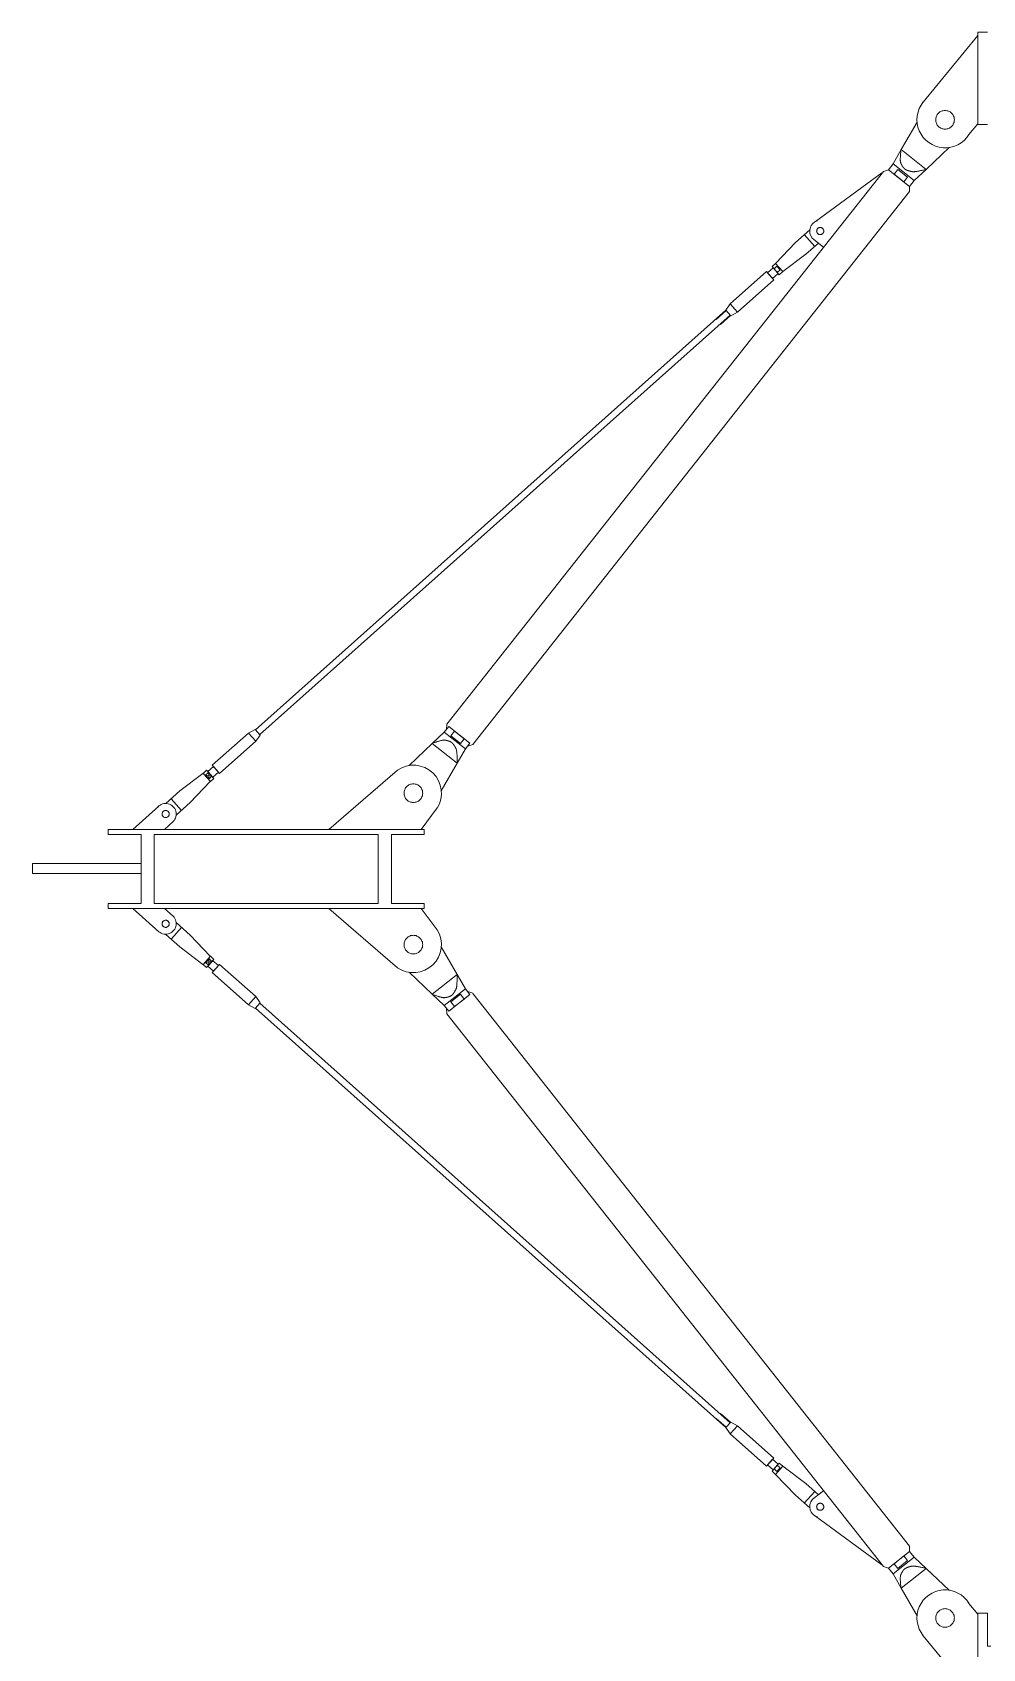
# Model space of a CAD drawing. Header units: inches. Extents: x -3410 to 5259, y -1080 to 3208.
# Drawn here: x -2188.6 to -2116.5, y 3065.6 to 3188.2 of the extents above; entities that cross this region are included whole.
import ezdxf

# ---------------------------------------------------------------- set-up
doc = ezdxf.new("R2010")
doc.units = ezdxf.units.IN
doc.header["$LTSCALE"] = 48
doc.header["$MEASUREMENT"] = 0
doc.layers.add('Venue-Walls and Doors', color=7, linetype='Continuous', lineweight=5)

msp = doc.modelspace()

# ---------------------------------------------------------------- linework, layer by layer
at = {"layer": 'Venue-Walls and Doors', "linetype": 'Continuous'}
for p, q in [((-2116.83, 3188), (-2120.96, 3182.95)), ((-2116.83, 3181.25), (-2116.83, 3188.25)), ((-2121.43, 3181.43), (-2122.64, 3179.34)), ((-2116.83, 3181.31), (-2117.5, 3180.5)), ((-2122.64, 3179.34), (-2123.26, 3178.26)), ((-2120.75, 3177.84), (-2122.65, 3179.35)), ((-2118.99, 3179.51), (-2120.75, 3177.84)), ((-2157.12, 3135.74), (-2123.99, 3177.69)), ((-2123.61, 3177.82), (-2123.99, 3177.69)), ((-2123.26, 3178.26), (-2123.6, 3177.82)), ((-2123.6, 3177.82), (-2122, 3176.55)), ((-2121.66, 3176.99), (-2123.26, 3178.26)), ((-2122.89, 3177.84), (-2123.17, 3177.48)), ((-2122.15, 3177.26), (-2122.89, 3177.84)), ((-2120.75, 3177.84), (-2121.66, 3176.99)), ((-2124.1, 3177.58), (-2129.13, 3173.89)), ((-2123.17, 3177.48), (-2122.43, 3176.9)), ((-2122.43, 3176.9), (-2122.15, 3177.26)), ((-2122, 3176.55), (-2122.02, 3176.15)), ((-2122, 3176.55), (-2121.66, 3176.99)), ((-2155.15, 3134.19), (-2122.02, 3176.16)), ((-2130.66, 3172.29), (-2129.58, 3173.25)), ((-2129.99, 3172.89), (-2129.19, 3172)), ((-2132.17, 3170.7), (-2130.66, 3172.29)), ((-2129.87, 3171.4), (-2128.91, 3172.25)), ((-2128.53, 3171.95), (-2129.39, 3172.63)), ((-2132.78, 3169.98), (-2132.36, 3170.36)), ((-2132.44, 3170.46), (-2132.17, 3170.7)), ((-2131.89, 3169.84), (-2132.44, 3170.46)), ((-2132.36, 3170.36), (-2131.98, 3169.94)), ((-2132.29, 3170.29), (-2132.07, 3170.49)), ((-2132.04, 3170.01), (-2132.29, 3170.29)), ((-2132.17, 3170.7), (-2131.62, 3170.08)), ((-2132.07, 3170.49), (-2131.82, 3170.21)), ((-2131.62, 3170.08), (-2129.87, 3171.4)), ((-2135.62, 3167.63), (-2132.87, 3170.08)), ((-2132.31, 3169.46), (-2135.06, 3167.01)), ((-2132.87, 3170.08), (-2132.31, 3169.46)), ((-2132.4, 3169.56), (-2132.78, 3169.98)), ((-2131.98, 3169.94), (-2132.4, 3169.56)), ((-2131.82, 3170.21), (-2132.04, 3170.01)), ((-2131.62, 3170.08), (-2131.89, 3169.84)), ((-2135.95, 3167.15), (-2171.64, 3135.31)), ((-2171.31, 3134.94), (-2135.62, 3166.78)), ((-2136.68, 3166.46), (-2135.93, 3167.13)), ((-2135.6, 3166.75), (-2136.35, 3166.08)), ((-2135.95, 3167.15), (-2135.62, 3167.63)), ((-2135.95, 3167.15), (-2135.58, 3166.73)), ((-2135.06, 3167.01), (-2135.62, 3167.63)), ((-2135.58, 3166.73), (-2135.06, 3167.01)), ((-2172.18, 3135.06), (-2174.93, 3132.61)), ((-2171.67, 3135.34), (-2172.18, 3135.06)), ((-2171.63, 3134.44), (-2172.18, 3135.06)), ((-2171.67, 3135.34), (-2171.29, 3134.91)), ((-2171.29, 3134.91), (-2171.63, 3134.44)), ((-2158.23, 3134.26), (-2157.32, 3135.12)), ((-2157.32, 3135.12), (-2156.98, 3135.55)), ((-2155.71, 3133.85), (-2157.32, 3135.12)), ((-2157.15, 3135.34), (-2157.12, 3135.74)), ((-2156.98, 3135.55), (-2155.37, 3134.28)), ((-2156.83, 3134.85), (-2156.55, 3135.21)), ((-2156.09, 3134.26), (-2156.83, 3134.85)), ((-2156.55, 3135.21), (-2155.81, 3134.62)), ((-2174.38, 3131.99), (-2171.63, 3134.44)), ((-2159.99, 3132.6), (-2158.23, 3134.26)), ((-2156.34, 3132.76), (-2158.24, 3134.27)), ((-2156.34, 3132.76), (-2155.71, 3133.85)), ((-2155.81, 3134.62), (-2156.09, 3134.26)), ((-2155.37, 3134.28), (-2155.71, 3133.85)), ((-2155.54, 3134.07), (-2155.16, 3134.18)), ((-2175.36, 3132.23), (-2175.62, 3131.99)), ((-2174.8, 3131.61), (-2175.36, 3132.23)), ((-2174.84, 3132.51), (-2175.27, 3132.13)), ((-2174.93, 3132.61), (-2174.38, 3131.99)), ((-2174.46, 3132.09), (-2174.84, 3132.51)), ((-2166.08, 3127.75), (-2160.86, 3132.25)), ((-2157.54, 3130.67), (-2156.34, 3132.76)), ((-2175.63, 3131.99), (-2177.38, 3130.67)), ((-2175.08, 3131.37), (-2176.59, 3129.78)), ((-2175.62, 3131.99), (-2175.07, 3131.37)), ((-2175.21, 3132.06), (-2175.43, 3131.87)), ((-2175.43, 3131.87), (-2174.95, 3131.78)), ((-2175.43, 3131.87), (-2175.17, 3131.58)), ((-2175.27, 3132.13), (-2174.89, 3131.71)), ((-2175.21, 3132.06), (-2175.17, 3131.58)), ((-2174.95, 3131.78), (-2175.21, 3132.06)), ((-2175.17, 3131.58), (-2174.95, 3131.78)), ((-2175.07, 3131.37), (-2174.8, 3131.61)), ((-2174.89, 3131.71), (-2174.46, 3132.09)), ((-2177.38, 3130.67), (-2178.46, 3129.71)), ((-2178.05, 3130.07), (-2177.26, 3129.18)), ((-2176.59, 3129.78), (-2177.66, 3128.83)), ((-2180.96, 3127.75), (-2178.98, 3129.52)), ((-2159.08, 3127.75), (-2157.86, 3129.37)), ((-2178.56, 3127.75), (-2177.89, 3128.34)), ((-2180.96, 3121.75), (-2178.98, 3119.98)), ((-2178.56, 3121.75), (-2177.89, 3121.15)), ((-2166.08, 3121.75), (-2160.86, 3117.25)), ((-2159.08, 3121.75), (-2157.86, 3120.12)), ((-2178.05, 3119.42), (-2177.26, 3120.31)), ((-2176.59, 3119.71), (-2177.66, 3120.67)), ((-2177.38, 3118.82), (-2178.46, 3119.78)), ((-2175.63, 3117.5), (-2177.38, 3118.82)), ((-2175.08, 3118.13), (-2176.59, 3119.71)), ((-2157.54, 3118.83), (-2156.34, 3116.73)), ((-2175.62, 3117.5), (-2175.07, 3118.12)), ((-2175.36, 3117.26), (-2175.62, 3117.5)), ((-2175.43, 3117.63), (-2175.17, 3117.91)), ((-2175.43, 3117.63), (-2174.95, 3117.72)), ((-2175.21, 3117.43), (-2175.43, 3117.63)), ((-2174.8, 3117.88), (-2175.36, 3117.26)), ((-2175.27, 3117.36), (-2174.89, 3117.78)), ((-2175.21, 3117.43), (-2175.17, 3117.91)), ((-2174.95, 3117.72), (-2175.21, 3117.43)), ((-2175.17, 3117.91), (-2174.95, 3117.72)), ((-2175.07, 3118.12), (-2174.8, 3117.88)), ((-2174.93, 3116.88), (-2174.38, 3117.5)), ((-2174.89, 3117.78), (-2174.46, 3117.41)), ((-2174.38, 3117.5), (-2171.63, 3115.06)), ((-2174.84, 3116.98), (-2175.27, 3117.36)), ((-2172.18, 3114.43), (-2174.93, 3116.88)), ((-2174.46, 3117.41), (-2174.84, 3116.98)), ((-2159.99, 3116.9), (-2158.23, 3115.24)), ((-2156.34, 3116.73), (-2158.24, 3115.23)), ((-2156.34, 3116.73), (-2155.71, 3115.65)), ((-2171.63, 3115.06), (-2172.18, 3114.43)), ((-2171.29, 3114.58), (-2171.63, 3115.06)), ((-2158.23, 3115.24), (-2157.32, 3114.38)), ((-2155.71, 3115.65), (-2157.32, 3114.38)), ((-2156.98, 3113.94), (-2155.37, 3115.21)), ((-2156.09, 3115.23), (-2156.83, 3114.65)), ((-2155.81, 3114.87), (-2156.09, 3115.23)), ((-2155.37, 3115.21), (-2155.71, 3115.65)), ((-2155.54, 3115.43), (-2155.16, 3115.31)), ((-2155.15, 3115.3), (-2122.02, 3073.34)), ((-2171.67, 3114.15), (-2172.18, 3114.43)), ((-2171.67, 3114.15), (-2171.29, 3114.58)), ((-2135.95, 3082.34), (-2171.64, 3114.18)), ((-2171.31, 3114.55), (-2135.62, 3082.71)), ((-2157.32, 3114.38), (-2156.98, 3113.94)), ((-2157.15, 3114.15), (-2157.12, 3113.75)), ((-2156.83, 3114.65), (-2156.55, 3114.29)), ((-2156.55, 3114.29), (-2155.81, 3114.87)), ((-2157.12, 3113.75), (-2123.99, 3071.8)), ((-2135.6, 3082.74), (-2136.35, 3083.41)), ((-2136.68, 3083.04), (-2135.93, 3082.37)), ((-2135.95, 3082.34), (-2135.58, 3082.76)), ((-2135.95, 3082.34), (-2135.62, 3081.86)), ((-2135.06, 3082.48), (-2135.62, 3081.86)), ((-2135.58, 3082.76), (-2135.06, 3082.48)), ((-2132.31, 3080.03), (-2135.06, 3082.48)), ((-2135.62, 3081.86), (-2132.87, 3079.41)), ((-2132.87, 3079.41), (-2132.31, 3080.03)), ((-2132.4, 3079.94), (-2132.78, 3079.51)), ((-2132.78, 3079.51), (-2132.36, 3079.13)), ((-2131.89, 3079.65), (-2132.44, 3079.03)), ((-2131.98, 3079.56), (-2132.4, 3079.94)), ((-2132.36, 3079.13), (-2131.98, 3079.56)), ((-2132.04, 3079.49), (-2132.29, 3079.2)), ((-2131.82, 3079.29), (-2132.04, 3079.49)), ((-2131.62, 3079.41), (-2131.89, 3079.65)), ((-2132.44, 3079.03), (-2132.17, 3078.79)), ((-2132.29, 3079.2), (-2132.07, 3079)), ((-2132.17, 3078.79), (-2131.62, 3079.41)), ((-2132.17, 3078.79), (-2130.66, 3077.2)), ((-2132.07, 3079), (-2131.82, 3079.29)), ((-2131.62, 3079.41), (-2129.87, 3078.09)), ((-2130.66, 3077.2), (-2129.58, 3076.24)), ((-2129.99, 3076.6), (-2129.19, 3077.49)), ((-2129.87, 3078.09), (-2128.91, 3077.24)), ((-2128.53, 3077.54), (-2129.39, 3076.87)), ((-2124.1, 3071.92), (-2129.13, 3075.61)), ((-2122, 3072.94), (-2122.02, 3073.34)), ((-2123.6, 3071.67), (-2122, 3072.94)), ((-2121.66, 3072.51), (-2123.26, 3071.24)), ((-2123.17, 3072.01), (-2122.43, 3072.6)), ((-2122.15, 3072.24), (-2122.89, 3071.65)), ((-2122.43, 3072.6), (-2122.15, 3072.24)), ((-2122, 3072.94), (-2121.66, 3072.51)), ((-2120.75, 3071.65), (-2121.66, 3072.51)), ((-2123.61, 3071.68), (-2123.99, 3071.8)), ((-2123.26, 3071.24), (-2123.6, 3071.67)), ((-2122.64, 3070.15), (-2123.26, 3071.24)), ((-2122.89, 3071.65), (-2123.17, 3072.01)), ((-2120.75, 3071.65), (-2122.65, 3070.15)), ((-2118.99, 3069.99), (-2120.75, 3071.65)), ((-2121.43, 3068.06), (-2122.64, 3070.15)), ((-2116.83, 3068.18), (-2117.5, 3069)), ((-2116.83, 3061.5), (-2120.96, 3066.54))]:
    msp.add_line(p, q, dxfattribs=at)
at = {"layer": 'Venue-Walls and Doors', "linetype": 'Continuous', "flags": 128}
for points in [[(-2116.08, 3188.25), (-2116.83, 3188.25), (-2116.83, 3181.25), (-2116.08, 3181.25)], [(-2180.33, 3124.4), (-2188.58, 3124.4), (-2188.58, 3125.15), (-2180.33, 3125.15)], [(-2097.83, 3068.25), (-2098.58, 3068.25), (-2098.58, 3065.75), (-2116.08, 3065.75), (-2116.08, 3068.25), (-2116.83, 3068.25), (-2116.83, 3061.25), (-2116.08, 3061.25), (-2116.08, 3063.75), (-2098.58, 3063.75), (-2098.58, 3061.25), (-2097.83, 3061.25), (-2097.83, 3068.25)]]:
    msp.add_lwpolyline(points, dxfattribs=at)
for points in [[(-2118.6, 3181.61), (-2118.61, 3181.54), (-2118.62, 3181.47), (-2118.63, 3181.4), (-2118.66, 3181.34), (-2118.69, 3181.27), (-2118.72, 3181.21), (-2118.76, 3181.16), (-2118.81, 3181.11), (-2118.86, 3181.06), (-2118.92, 3181.02), (-2118.98, 3180.98), (-2119.04, 3180.95), (-2119.1, 3180.93), (-2119.17, 3180.91), (-2119.24, 3180.9), (-2119.31, 3180.9), (-2119.38, 3180.9), (-2119.45, 3180.91), (-2119.52, 3180.93), (-2119.58, 3180.95), (-2119.64, 3180.98), (-2119.7, 3181.02), (-2119.76, 3181.06), (-2119.81, 3181.11), (-2119.86, 3181.16), (-2119.9, 3181.21), (-2119.94, 3181.27), (-2119.97, 3181.34), (-2119.99, 3181.4), (-2120.01, 3181.47), (-2120.02, 3181.54), (-2120.02, 3181.61), (-2120.02, 3181.68), (-2120.01, 3181.74), (-2119.99, 3181.81), (-2119.97, 3181.88), (-2119.94, 3181.94), (-2119.9, 3182), (-2119.86, 3182.06), (-2119.81, 3182.11), (-2119.76, 3182.15), (-2119.7, 3182.2), (-2119.64, 3182.23), (-2119.58, 3182.26), (-2119.52, 3182.28), (-2119.45, 3182.3), (-2119.38, 3182.31), (-2119.31, 3182.32), (-2119.24, 3182.31), (-2119.17, 3182.3), (-2119.1, 3182.28), (-2119.04, 3182.26), (-2118.98, 3182.23), (-2118.92, 3182.2), (-2118.86, 3182.15), (-2118.81, 3182.11), (-2118.76, 3182.06), (-2118.72, 3182), (-2118.69, 3181.94), (-2118.66, 3181.88), (-2118.63, 3181.81), (-2118.62, 3181.74), (-2118.61, 3181.68)], [(-2128.52, 3173.16), (-2128.52, 3173.14), (-2128.52, 3173.11), (-2128.53, 3173.08), (-2128.54, 3173.06), (-2128.55, 3173.04), (-2128.56, 3173.01), (-2128.58, 3172.99), (-2128.59, 3172.97), (-2128.61, 3172.95), (-2128.64, 3172.94), (-2128.66, 3172.92), (-2128.68, 3172.91), (-2128.71, 3172.9), (-2128.73, 3172.9), (-2128.76, 3172.89), (-2128.79, 3172.89), (-2128.81, 3172.89), (-2128.84, 3172.9), (-2128.86, 3172.9), (-2128.89, 3172.91), (-2128.91, 3172.92), (-2128.94, 3172.94), (-2128.96, 3172.95), (-2128.98, 3172.97), (-2128.99, 3172.99), (-2129.01, 3173.01), (-2129.02, 3173.04), (-2129.04, 3173.06), (-2129.04, 3173.08), (-2129.05, 3173.11), (-2129.05, 3173.14), (-2129.06, 3173.16), (-2129.05, 3173.19), (-2129.05, 3173.22), (-2129.04, 3173.24), (-2129.04, 3173.27), (-2129.02, 3173.29), (-2129.01, 3173.31), (-2128.99, 3173.33), (-2128.98, 3173.35), (-2128.96, 3173.37), (-2128.94, 3173.39), (-2128.91, 3173.4), (-2128.89, 3173.41), (-2128.86, 3173.42), (-2128.84, 3173.43), (-2128.81, 3173.43), (-2128.79, 3173.43), (-2128.76, 3173.43), (-2128.73, 3173.43), (-2128.71, 3173.42), (-2128.68, 3173.41), (-2128.66, 3173.4), (-2128.64, 3173.39), (-2128.61, 3173.37), (-2128.59, 3173.35), (-2128.58, 3173.33), (-2128.56, 3173.31), (-2128.55, 3173.29), (-2128.54, 3173.27), (-2128.53, 3173.24), (-2128.52, 3173.22), (-2128.52, 3173.19)], [(-2158.95, 3130.49), (-2158.96, 3130.42), (-2158.97, 3130.36), (-2158.98, 3130.29), (-2159.01, 3130.22), (-2159.04, 3130.16), (-2159.07, 3130.1), (-2159.11, 3130.04), (-2159.16, 3129.99), (-2159.21, 3129.95), (-2159.27, 3129.9), (-2159.33, 3129.87), (-2159.39, 3129.84), (-2159.46, 3129.82), (-2159.52, 3129.8), (-2159.59, 3129.79), (-2159.66, 3129.79), (-2159.73, 3129.79), (-2159.8, 3129.8), (-2159.87, 3129.82), (-2159.93, 3129.84), (-2160, 3129.87), (-2160.06, 3129.9), (-2160.11, 3129.95), (-2160.16, 3129.99), (-2160.21, 3130.04), (-2160.25, 3130.1), (-2160.29, 3130.16), (-2160.32, 3130.22), (-2160.34, 3130.29), (-2160.36, 3130.36), (-2160.37, 3130.42), (-2160.37, 3130.49), (-2160.37, 3130.56), (-2160.36, 3130.63), (-2160.34, 3130.7), (-2160.32, 3130.77), (-2160.29, 3130.83), (-2160.25, 3130.89), (-2160.21, 3130.94), (-2160.16, 3131), (-2160.11, 3131.04), (-2160.06, 3131.08), (-2160, 3131.12), (-2159.93, 3131.15), (-2159.87, 3131.17), (-2159.8, 3131.19), (-2159.73, 3131.2), (-2159.66, 3131.2), (-2159.59, 3131.2), (-2159.52, 3131.19), (-2159.46, 3131.17), (-2159.39, 3131.15), (-2159.33, 3131.12), (-2159.27, 3131.08), (-2159.21, 3131.04), (-2159.16, 3131), (-2159.11, 3130.94), (-2159.07, 3130.89), (-2159.04, 3130.83), (-2159.01, 3130.77), (-2158.98, 3130.7), (-2158.97, 3130.63), (-2158.96, 3130.56)], [(-2178.19, 3128.91), (-2178.19, 3128.88), (-2178.2, 3128.86), (-2178.2, 3128.83), (-2178.21, 3128.81), (-2178.22, 3128.78), (-2178.24, 3128.76), (-2178.25, 3128.74), (-2178.27, 3128.72), (-2178.29, 3128.7), (-2178.31, 3128.69), (-2178.33, 3128.67), (-2178.36, 3128.66), (-2178.38, 3128.65), (-2178.41, 3128.65), (-2178.43, 3128.64), (-2178.46, 3128.64), (-2178.49, 3128.64), (-2178.51, 3128.65), (-2178.54, 3128.65), (-2178.56, 3128.66), (-2178.59, 3128.67), (-2178.61, 3128.69), (-2178.63, 3128.7), (-2178.65, 3128.72), (-2178.67, 3128.74), (-2178.69, 3128.76), (-2178.7, 3128.78), (-2178.71, 3128.81), (-2178.72, 3128.83), (-2178.73, 3128.86), (-2178.73, 3128.88), (-2178.73, 3128.91), (-2178.73, 3128.94), (-2178.73, 3128.96), (-2178.72, 3128.99), (-2178.71, 3129.01), (-2178.7, 3129.04), (-2178.69, 3129.06), (-2178.67, 3129.08), (-2178.65, 3129.1), (-2178.63, 3129.12), (-2178.61, 3129.13), (-2178.59, 3129.15), (-2178.56, 3129.16), (-2178.54, 3129.17), (-2178.51, 3129.18), (-2178.49, 3129.18), (-2178.46, 3129.18), (-2178.43, 3129.18), (-2178.41, 3129.18), (-2178.38, 3129.17), (-2178.36, 3129.16), (-2178.33, 3129.15), (-2178.31, 3129.13), (-2178.29, 3129.12), (-2178.27, 3129.1), (-2178.25, 3129.08), (-2178.24, 3129.06), (-2178.22, 3129.04), (-2178.21, 3129.01), (-2178.2, 3128.99), (-2178.2, 3128.96), (-2178.19, 3128.94)], [(-2158.83, 3127.37), (-2158.83, 3127.75), (-2182.83, 3127.75), (-2182.83, 3127.37), (-2180.33, 3127.37), (-2180.33, 3122.12), (-2182.83, 3122.12), (-2182.83, 3121.75), (-2158.83, 3121.75), (-2158.83, 3122.12), (-2161.33, 3122.12), (-2161.33, 3127.37)], [(-2179.33, 3127.37), (-2162.33, 3127.37), (-2162.33, 3122.12), (-2179.33, 3122.12)], [(-2178.19, 3120.58), (-2178.19, 3120.56), (-2178.2, 3120.53), (-2178.2, 3120.5), (-2178.21, 3120.48), (-2178.22, 3120.46), (-2178.24, 3120.43), (-2178.25, 3120.41), (-2178.27, 3120.39), (-2178.29, 3120.37), (-2178.31, 3120.36), (-2178.33, 3120.35), (-2178.36, 3120.33), (-2178.38, 3120.32), (-2178.41, 3120.32), (-2178.43, 3120.31), (-2178.46, 3120.31), (-2178.49, 3120.31), (-2178.51, 3120.32), (-2178.54, 3120.32), (-2178.56, 3120.33), (-2178.59, 3120.35), (-2178.61, 3120.36), (-2178.63, 3120.37), (-2178.65, 3120.39), (-2178.67, 3120.41), (-2178.69, 3120.43), (-2178.7, 3120.46), (-2178.71, 3120.48), (-2178.72, 3120.5), (-2178.73, 3120.53), (-2178.73, 3120.56), (-2178.73, 3120.58), (-2178.73, 3120.61), (-2178.73, 3120.64), (-2178.72, 3120.66), (-2178.71, 3120.69), (-2178.7, 3120.71), (-2178.69, 3120.73), (-2178.67, 3120.75), (-2178.65, 3120.77), (-2178.63, 3120.79), (-2178.61, 3120.81), (-2178.59, 3120.82), (-2178.56, 3120.83), (-2178.54, 3120.84), (-2178.51, 3120.85), (-2178.49, 3120.85), (-2178.46, 3120.85), (-2178.43, 3120.85), (-2178.41, 3120.85), (-2178.38, 3120.84), (-2178.36, 3120.83), (-2178.33, 3120.82), (-2178.31, 3120.81), (-2178.29, 3120.79), (-2178.27, 3120.77), (-2178.25, 3120.75), (-2178.24, 3120.73), (-2178.22, 3120.71), (-2178.21, 3120.69), (-2178.2, 3120.66), (-2178.2, 3120.64), (-2178.19, 3120.61)], [(-2158.95, 3119), (-2158.96, 3118.93), (-2158.97, 3118.86), (-2158.98, 3118.79), (-2159.01, 3118.73), (-2159.04, 3118.67), (-2159.07, 3118.61), (-2159.11, 3118.55), (-2159.16, 3118.5), (-2159.21, 3118.45), (-2159.27, 3118.41), (-2159.33, 3118.37), (-2159.39, 3118.34), (-2159.46, 3118.32), (-2159.52, 3118.3), (-2159.59, 3118.29), (-2159.66, 3118.29), (-2159.73, 3118.29), (-2159.8, 3118.3), (-2159.87, 3118.32), (-2159.93, 3118.34), (-2160, 3118.37), (-2160.06, 3118.41), (-2160.11, 3118.45), (-2160.16, 3118.5), (-2160.21, 3118.55), (-2160.25, 3118.61), (-2160.29, 3118.67), (-2160.32, 3118.73), (-2160.34, 3118.79), (-2160.36, 3118.86), (-2160.37, 3118.93), (-2160.37, 3119), (-2160.37, 3119.07), (-2160.36, 3119.14), (-2160.34, 3119.21), (-2160.32, 3119.27), (-2160.29, 3119.33), (-2160.25, 3119.39), (-2160.21, 3119.45), (-2160.16, 3119.5), (-2160.11, 3119.55), (-2160.06, 3119.59), (-2160, 3119.62), (-2159.93, 3119.65), (-2159.87, 3119.68), (-2159.8, 3119.69), (-2159.73, 3119.7), (-2159.66, 3119.71), (-2159.59, 3119.7), (-2159.52, 3119.69), (-2159.46, 3119.68), (-2159.39, 3119.65), (-2159.33, 3119.62), (-2159.27, 3119.59), (-2159.21, 3119.55), (-2159.16, 3119.5), (-2159.11, 3119.45), (-2159.07, 3119.39), (-2159.04, 3119.33), (-2159.01, 3119.27), (-2158.98, 3119.21), (-2158.97, 3119.14), (-2158.96, 3119.07)], [(-2128.52, 3076.33), (-2128.52, 3076.3), (-2128.52, 3076.28), (-2128.53, 3076.25), (-2128.54, 3076.23), (-2128.55, 3076.2), (-2128.56, 3076.18), (-2128.58, 3076.16), (-2128.59, 3076.14), (-2128.61, 3076.12), (-2128.64, 3076.11), (-2128.66, 3076.09), (-2128.68, 3076.08), (-2128.71, 3076.07), (-2128.73, 3076.07), (-2128.76, 3076.06), (-2128.79, 3076.06), (-2128.81, 3076.06), (-2128.84, 3076.07), (-2128.86, 3076.07), (-2128.89, 3076.08), (-2128.91, 3076.09), (-2128.94, 3076.11), (-2128.96, 3076.12), (-2128.98, 3076.14), (-2128.99, 3076.16), (-2129.01, 3076.18), (-2129.02, 3076.2), (-2129.04, 3076.23), (-2129.04, 3076.25), (-2129.05, 3076.28), (-2129.05, 3076.3), (-2129.06, 3076.33), (-2129.05, 3076.36), (-2129.05, 3076.38), (-2129.04, 3076.41), (-2129.04, 3076.43), (-2129.02, 3076.46), (-2129.01, 3076.48), (-2128.99, 3076.5), (-2128.98, 3076.52), (-2128.96, 3076.54), (-2128.94, 3076.56), (-2128.91, 3076.57), (-2128.89, 3076.58), (-2128.86, 3076.59), (-2128.84, 3076.6), (-2128.81, 3076.6), (-2128.79, 3076.6), (-2128.76, 3076.6), (-2128.73, 3076.6), (-2128.71, 3076.59), (-2128.68, 3076.58), (-2128.66, 3076.57), (-2128.64, 3076.56), (-2128.61, 3076.54), (-2128.59, 3076.52), (-2128.58, 3076.5), (-2128.56, 3076.48), (-2128.55, 3076.46), (-2128.54, 3076.43), (-2128.53, 3076.41), (-2128.52, 3076.38), (-2128.52, 3076.36)], [(-2118.6, 3067.89), (-2118.61, 3067.82), (-2118.62, 3067.75), (-2118.63, 3067.68), (-2118.66, 3067.62), (-2118.69, 3067.55), (-2118.72, 3067.49), (-2118.76, 3067.44), (-2118.81, 3067.39), (-2118.86, 3067.34), (-2118.92, 3067.3), (-2118.98, 3067.26), (-2119.04, 3067.23), (-2119.1, 3067.21), (-2119.17, 3067.19), (-2119.24, 3067.18), (-2119.31, 3067.18), (-2119.38, 3067.18), (-2119.45, 3067.19), (-2119.52, 3067.21), (-2119.58, 3067.23), (-2119.64, 3067.26), (-2119.7, 3067.3), (-2119.76, 3067.34), (-2119.81, 3067.39), (-2119.86, 3067.44), (-2119.9, 3067.49), (-2119.94, 3067.55), (-2119.97, 3067.62), (-2119.99, 3067.68), (-2120.01, 3067.75), (-2120.02, 3067.82), (-2120.02, 3067.89), (-2120.02, 3067.96), (-2120.01, 3068.03), (-2119.99, 3068.09), (-2119.97, 3068.16), (-2119.94, 3068.22), (-2119.9, 3068.28), (-2119.86, 3068.34), (-2119.81, 3068.39), (-2119.76, 3068.44), (-2119.7, 3068.48), (-2119.64, 3068.51), (-2119.58, 3068.54), (-2119.52, 3068.57), (-2119.45, 3068.58), (-2119.38, 3068.59), (-2119.31, 3068.6), (-2119.24, 3068.59), (-2119.17, 3068.58), (-2119.1, 3068.57), (-2119.04, 3068.54), (-2118.98, 3068.51), (-2118.92, 3068.48), (-2118.86, 3068.44), (-2118.81, 3068.39), (-2118.76, 3068.34), (-2118.72, 3068.28), (-2118.69, 3068.22), (-2118.66, 3068.16), (-2118.63, 3068.09), (-2118.62, 3068.03), (-2118.61, 3067.96)]]:
    msp.add_lwpolyline(points, close=True, dxfattribs=at)
at = {"layer": 'Venue-Walls and Doors', "linetype": 'Continuous'}
for centre, radius, start, end in [((-2119.31, 3181.61), 2.13, 140.7087, 328.5467), ((-2128.78, 3173.16), 0.804, 105.8866, 221.363), ((-2159.66, 3130.49), 2.13, 328.1118, 124.4219), ((-2178.46, 3128.91), 0.803, 315.2017, 137.3712), ((-2178.46, 3120.59), 0.803, 222.6288, 44.7983), ((-2159.66, 3119), 2.13, 235.5775, 31.8737), ((-2128.78, 3076.33), 0.804, 138.5795, 254.1143), ((-2119.31, 3067.89), 2.13, 31.4398, 219.2739)]:
    msp.add_arc(centre, radius, start, end, dxfattribs=at)
for points, knots in [([(-2120.75, 3177.84), (-2121.18, 3177.74), (-2121.7, 3177.65), (-2121.88, 3177.68), (-2122.08, 3177.74), (-2122.18, 3177.77), (-2122.39, 3177.85), (-2122.51, 3178.03), (-2122.57, 3178.12), (-2122.66, 3178.29), (-2122.71, 3178.46), (-2122.7, 3178.94), (-2122.65, 3179.35)], [0, 0, 0, 0.100039, 0.200077, 0.300116, 0.400154, 0.400154, 0.600153, 0.600153, 0.700115, 0.800077, 0.900038, 1, 1, 1]), ([(-2156.34, 3132.76), (-2156.33, 3133.65), (-2156.41, 3133.82), (-2156.44, 3133.9), (-2156.54, 3134.08), (-2156.67, 3134.27), (-2156.83, 3134.4), (-2157.03, 3134.47), (-2157.22, 3134.52), (-2157.39, 3134.54), (-2157.86, 3134.41), (-2158.24, 3134.27)], [0, 0, 0, 0.20005, 0.20005, 0.300044, 0.400037, 0.500031, 0.600025, 0.700019, 0.800012, 0.900006, 1, 1, 1]), ([(-2156.34, 3116.73), (-2156.34, 3116.29), (-2156.37, 3115.76), (-2156.41, 3115.67), (-2156.44, 3115.59), (-2156.54, 3115.41), (-2156.67, 3115.22), (-2156.83, 3115.09), (-2157.03, 3115.02), (-2157.22, 3114.98), (-2157.39, 3114.96), (-2157.86, 3115.09), (-2158.24, 3115.23)], [0, 0, 0, 0.100025, 0.20005, 0.20005, 0.300044, 0.400037, 0.500031, 0.600025, 0.700019, 0.800012, 0.900006, 1, 1, 1]), ([(-2120.75, 3071.65), (-2121.18, 3071.75), (-2121.7, 3071.84), (-2121.79, 3071.83), (-2121.88, 3071.81), (-2122.08, 3071.76), (-2122.29, 3071.68), (-2122.45, 3071.55), (-2122.57, 3071.37), (-2122.66, 3071.2), (-2122.71, 3071.04), (-2122.7, 3070.55), (-2122.65, 3070.15)], [0, 0, 0, 0.10001, 0.200021, 0.200021, 0.300018, 0.400016, 0.500013, 0.60001, 0.700008, 0.800005, 0.900003, 1, 1, 1])]:
    msp.add_open_spline(points, degree=2, knots=knots, dxfattribs=at)

doc.saveas('drawing.dxf')
